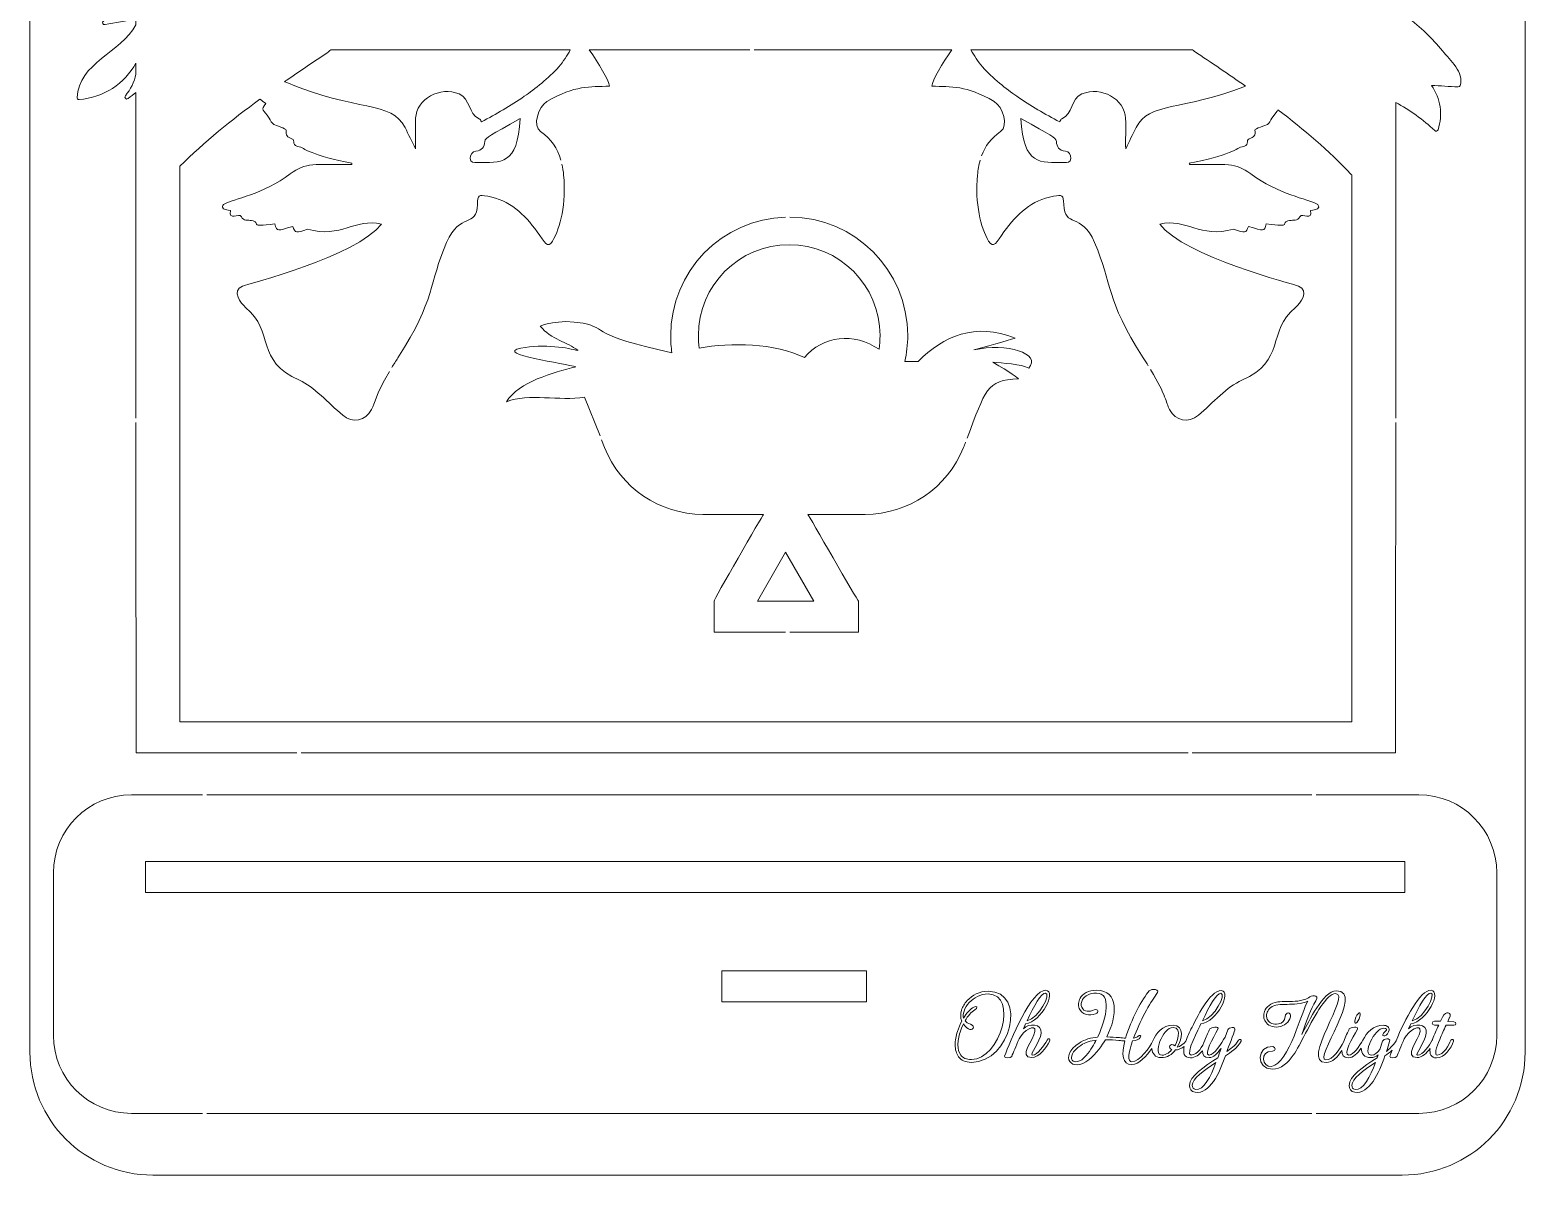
# Model space of a CAD drawing. Header units: inches. Extents: x -554 to -402, y 135 to 338.
# Drawn here: x -554.2 to -401.8, y 135 to 251.7 of the extents above; entities that cross this region are included whole.
import ezdxf

# ---------------------------------------------------------------- set-up
doc = ezdxf.new("R2010")
doc.units = ezdxf.units.IN
doc.header["$MEASUREMENT"] = 0
doc.layers.add('_U+0421_U+043B_U+043E_U+0439 1', color=7, linetype='Continuous')

# ---------------------------------------------------------------- blocks, each defined once
blk = doc.blocks.new('block 9')
at = {"layer": '_U+0421_U+043B_U+043E_U+0439 1', "color": 7, "lineweight": 5, "true_color": 0xffffff}
for points, knots in [([(-456.5, 153.72), (-457.36, 153.71), (-458.12, 153.31), (-458.63, 152.76), (-458.91, 152.47), (-459.1, 152.13), (-459.21, 151.79), (-459.33, 151.38), (-459.32, 151), (-459.18, 150.67), (-459.36, 150.34), (-459.51, 149.99), (-459.62, 149.63), (-459.77, 149.16), (-459.86, 148.68), (-459.85, 148.24), (-459.85, 147.78), (-459.74, 147.37), (-459.52, 147.05), (-459.25, 146.69), (-458.83, 146.47), (-458.19, 146.47), (-454.14, 146.47), (-452.46, 153.72), (-456.5, 153.72)], [0, 0, 0, 0, 1, 1, 1, 2, 2, 2, 3, 3, 3, 4, 4, 4, 5, 5, 5, 6, 6, 6, 7, 7, 7, 8, 8, 8, 8]), ([(-458.19, 146.75), (-458.72, 146.75), (-459.07, 146.93), (-459.29, 147.22), (-459.48, 147.49), (-459.56, 147.84), (-459.57, 148.24), (-459.57, 148.64), (-459.49, 149.1), (-459.35, 149.55), (-459.26, 149.83), (-459.15, 150.11), (-459.01, 150.38), (-458.89, 150.19), (-458.71, 150.03), (-458.5, 149.9), (-458.09, 149.64), (-457.72, 150.11), (-458.3, 150.35), (-458.55, 150.46), (-458.72, 150.56), (-458.85, 150.7), (-458.55, 151.21), (-458.2, 151.62), (-457.86, 151.82), (-457.51, 152.03), (-457.65, 152.26), (-457.95, 152.1), (-458.32, 151.89), (-458.69, 151.49), (-459, 150.99), (-459.05, 151.18), (-459.03, 151.41), (-458.94, 151.7), (-458.85, 152.01), (-458.67, 152.3), (-458.42, 152.56), (-457.96, 153.07), (-457.27, 153.43), (-456.5, 153.44), (-453.35, 153.44), (-455.29, 146.75), (-458.19, 146.75)], [0, 0, 0, 0, 1, 1, 1, 2, 2, 2, 3, 3, 3, 4, 4, 4, 5, 5, 5, 6, 6, 6, 7, 7, 7, 8, 8, 8, 9, 9, 9, 10, 10, 10, 11, 11, 11, 12, 12, 12, 13, 13, 13, 14, 14, 14, 14])]:
    blk.add_open_spline(points, degree=3, knots=knots, dxfattribs=at)
blk = doc.blocks.new('block 10')
at = {"layer": '_U+0421_U+043B_U+043E_U+0439 1', "color": 7, "lineweight": 5, "true_color": 0xffffff}
for points, knots in [([(-450.49, 148.72), (-450.79, 148.2), (-451.43, 147.2), (-451.99, 147.2), (-452.29, 147.2), (-451.19, 148.55), (-451.09, 149.46), (-450.98, 150.46), (-452.37, 150.47), (-452.89, 149.9), (-452.89, 149.9), (-452.67, 150.4), (-452.67, 150.4), (-451.03, 150.62), (-449.5, 153.71), (-450.61, 153.81), (-452.07, 153.94), (-454.29, 148.55), (-454.81, 147.1), (-454.9, 146.84), (-454.17, 146.91), (-454.09, 147.08), (-453.94, 147.43), (-453.67, 148.11), (-453.34, 148.88), (-452.9, 149.7), (-451.62, 150.49), (-451.72, 149.62), (-451.82, 148.82), (-453.5, 146.95), (-452.03, 146.95), (-451.3, 146.95), (-450.56, 148.02), (-450.25, 148.58), (-450.07, 148.89), (-450.35, 148.98), (-450.49, 148.72)], [0, 0, 0, 0, 1, 1, 1, 2, 2, 2, 3, 3, 3, 4, 4, 4, 5, 5, 5, 6, 6, 6, 7, 7, 7, 8, 8, 8, 9, 9, 9, 10, 10, 10, 11, 11, 11, 12, 12, 12, 12]), ([(-450.64, 153.53), (-450.06, 153.47), (-451.3, 151), (-452.53, 150.7), (-451.83, 152.2), (-451.08, 153.56), (-450.64, 153.53)], [0, 0, 0, 0, 1, 1, 1, 2, 2, 2, 2])]:
    blk.add_open_spline(points, degree=3, knots=knots, dxfattribs=at)
blk = doc.blocks.new('block 11')
at = {"layer": '_U+0421_U+043B_U+043E_U+0439 1', "color": 7, "lineweight": 5, "true_color": 0xffffff}
for points, knots in [([(-430.97, 148.72), (-431.32, 148.14), (-431.87, 147.8), (-432.15, 147.59), (-432.02, 147.98), (-431.44, 149.48), (-431.36, 149.74), (-431.21, 150.18), (-431.97, 150.04), (-432.06, 149.78), (-432.06, 149.78), (-432.33, 149.05), (-432.33, 149.05), (-432.72, 148.41), (-433.47, 147.21), (-433.97, 147.21), (-434.55, 147.21), (-433.56, 148.99), (-433.07, 149.84), (-432.86, 150.19), (-433.81, 150.04), (-433.9, 149.87), (-434.02, 149.61), (-434.24, 149.18), (-434.41, 148.72), (-434.41, 148.72), (-434.41, 148.72), (-434.41, 148.72), (-434.62, 148.12), (-435.13, 147.22), (-435.79, 147.22), (-436.49, 147.22), (-434.93, 150.09), (-434.8, 150.38), (-433.16, 150.6), (-431.62, 153.69), (-432.73, 153.79), (-433.93, 153.79), (-435.23, 150.98), (-435.82, 149.84), (-435.94, 149.59), (-436.17, 149.12), (-436.35, 148.63), (-436.52, 148.41), (-436.94, 148.02), (-437.21, 148.02), (-436.74, 148.73), (-436.4, 150.25), (-437.65, 150.25), (-438.69, 150.25), (-439.43, 149.46), (-439.7, 148.65), (-439.94, 148.05), (-441.11, 146.52), (-441.83, 146.52), (-442.33, 146.52), (-442.19, 147.46), (-441.77, 148.65), (-441.4, 148.69), (-441.13, 148.78), (-440.98, 149), (-440.84, 149.22), (-441.06, 149.31), (-441.25, 149.11), (-441.34, 149.02), (-441.48, 148.97), (-441.67, 148.95), (-441.05, 150.58), (-439.99, 152.58), (-439.35, 153.38), (-438.82, 154.02), (-439.86, 153.98), (-440.07, 153.75), (-440.73, 153.01), (-441.95, 150.77), (-442.49, 148.94), (-442.68, 148.95), (-442.89, 148.97), (-443.12, 148.99), (-443.52, 149.02), (-443.96, 149.06), (-444.4, 149.06), (-443.32, 151.21), (-443.16, 153.8), (-445.43, 153.82), (-446.29, 153.83), (-446.85, 153.46), (-447.11, 153.01), (-447.2, 152.84), (-447.27, 152.65), (-447.28, 152.48), (-447.3, 152.3), (-447.27, 152.12), (-447.21, 151.97), (-446.95, 151.3), (-446.17, 151.2), (-445.54, 151.43), (-445.15, 151.56), (-445.25, 151.97), (-445.67, 151.81), (-446.15, 151.61), (-446.75, 151.57), (-446.95, 152.08), (-446.99, 152.2), (-447.01, 152.34), (-447, 152.47), (-446.98, 152.6), (-446.94, 152.74), (-446.87, 152.86), (-446.65, 153.23), (-446.18, 153.53), (-445.44, 153.53), (-443.91, 153.53), (-444.38, 151.04), (-445.33, 149.04), (-446, 148.98), (-446.66, 148.81), (-447.21, 148.44), (-449.31, 147.05), (-447.99, 145.35), (-446.22, 146.74), (-445.48, 147.31), (-444.84, 148.24), (-444.54, 148.78), (-444.06, 148.77), (-443.59, 148.74), (-443.16, 148.7), (-442.95, 148.69), (-442.75, 148.67), (-442.56, 148.66), (-442.91, 147.31), (-442.84, 146.24), (-441.84, 146.24), (-441.15, 146.24), (-440.3, 147.13), (-439.8, 147.88), (-439.77, 147.36), (-439.48, 146.96), (-438.87, 146.96), (-438.24, 146.96), (-437.74, 147.27), (-437.4, 147.74), (-437.11, 147.73), (-436.77, 147.88), (-436.5, 148.1), (-436.64, 147.47), (-436.56, 146.93), (-435.87, 146.93), (-435.38, 146.93), (-434.97, 147.25), (-434.65, 147.66), (-434.66, 147.25), (-434.48, 146.95), (-433.97, 146.95), (-433.49, 146.95), (-433.15, 147.37), (-432.75, 147.89), (-432.9, 147.49), (-433.02, 147.14), (-433.09, 146.94), (-434.5, 146), (-435.97, 145.07), (-435.96, 144.12), (-435.96, 143.78), (-435.8, 143.49), (-435.39, 143.43), (-433.9, 143.18), (-432.92, 145.39), (-432.31, 147.12), (-431.78, 147.49), (-431.1, 147.89), (-430.69, 148.64), (-430.62, 148.79), (-430.87, 148.87), (-430.97, 148.72)], [0, 0, 0, 0, 1, 1, 1, 2, 2, 2, 3, 3, 3, 4, 4, 4, 5, 5, 5, 6, 6, 6, 7, 7, 7, 8, 8, 8, 9, 9, 9, 10, 10, 10, 11, 11, 11, 12, 12, 12, 13, 13, 13, 14, 14, 14, 15, 15, 15, 16, 16, 16, 17, 17, 17, 18, 18, 18, 19, 19, 19, 20, 20, 20, 21, 21, 21, 22, 22, 22, 23, 23, 23, 24, 24, 24, 25, 25, 25, 26, 26, 26, 27, 27, 27, 28, 28, 28, 29, 29, 29, 30, 30, 30, 31, 31, 31, 32, 32, 32, 33, 33, 33, 34, 34, 34, 35, 35, 35, 36, 36, 36, 37, 37, 37, 38, 38, 38, 39, 39, 39, 40, 40, 40, 41, 41, 41, 42, 42, 42, 43, 43, 43, 44, 44, 44, 45, 45, 45, 46, 46, 46, 47, 47, 47, 48, 48, 48, 49, 49, 49, 50, 50, 50, 51, 51, 51, 52, 52, 52, 53, 53, 53, 54, 54, 54, 55, 55, 55, 56, 56, 56, 57, 57, 57, 58, 58, 58, 58]), ([(-432.76, 153.51), (-432.19, 153.46), (-433.43, 150.99), (-434.65, 150.7), (-433.95, 152.19), (-433.2, 153.55), (-432.76, 153.51)], [0, 0, 0, 0, 1, 1, 1, 2, 2, 2, 2]), ([(-437.47, 148.16), (-437.96, 148.53), (-438.23, 147.9), (-437.77, 147.79), (-437.88, 147.59), (-438.37, 147.2), (-438.75, 147.2), (-439.8, 147.2), (-438.68, 150.03), (-437.64, 150.03), (-436.58, 150.03), (-437.36, 148.27), (-437.47, 148.16)], [0, 0, 0, 0, 1, 1, 1, 2, 2, 2, 3, 3, 3, 4, 4, 4, 4]), ([(-446.5, 147.16), (-447.76, 145.71), (-448.85, 147.03), (-447.05, 148.2), (-446.59, 148.51), (-446.05, 148.67), (-445.48, 148.73), (-445.65, 148.4), (-446.03, 147.69), (-446.5, 147.16)], [0, 0, 0, 0, 1, 1, 1, 2, 2, 2, 3, 3, 3, 3]), ([(-435.34, 143.71), (-435.59, 143.75), (-435.68, 143.92), (-435.68, 144.13), (-435.68, 144.82), (-434.5, 145.63), (-433.27, 146.46), (-433.8, 145.04), (-434.52, 143.58), (-435.34, 143.71)], [0, 0, 0, 0, 1, 1, 1, 2, 2, 2, 3, 3, 3, 3])]:
    blk.add_open_spline(points, degree=3, knots=knots, dxfattribs=at)
blk = doc.blocks.new('block 12')
at = {"layer": '_U+0421_U+043B_U+043E_U+0439 1', "color": 7, "lineweight": 5, "true_color": 0xffffff}
for points, knots in [([(-409.03, 150.59), (-409.03, 150.59), (-409.65, 150.63), (-409.65, 150.63), (-409.52, 150.91), (-409.49, 150.95), (-409.47, 151), (-409.19, 151.55), (-409.83, 151.79), (-410.19, 151.07), (-410.19, 151.07), (-410.37, 150.68), (-410.37, 150.68), (-410.37, 150.68), (-410.38, 150.67), (-410.38, 150.67), (-410.38, 150.67), (-411, 150.66), (-411, 150.66), (-411.28, 150.66), (-411.3, 150.27), (-411.01, 150.27), (-411.01, 150.27), (-410.57, 150.27), (-410.57, 150.27), (-410.8, 149.78), (-411.01, 149.31), (-411.19, 148.81), (-411.2, 148.78), (-411.21, 148.76), (-411.22, 148.73), (-411.22, 148.73), (-411.23, 148.73), (-411.23, 148.72), (-411.52, 148.2), (-412.17, 147.2), (-412.73, 147.2), (-413.03, 147.2), (-411.93, 148.55), (-411.83, 149.46), (-411.72, 150.46), (-413.11, 150.47), (-413.63, 149.9), (-413.63, 149.9), (-413.41, 150.4), (-413.41, 150.4), (-411.77, 150.62), (-410.23, 153.71), (-411.35, 153.81), (-412.46, 153.91), (-414.02, 150.8), (-414.92, 148.67), (-415.27, 148.12), (-415.62, 147.8), (-415.9, 147.59), (-415.76, 147.98), (-415.66, 148.32), (-415.57, 148.59), (-415.43, 149.02), (-416.2, 148.89), (-416.28, 148.62), (-416.28, 148.62), (-416.56, 147.79), (-416.56, 147.79), (-416.83, 147.45), (-417.13, 147.2), (-417.39, 147.2), (-418.44, 147.2), (-417.12, 149.97), (-416.16, 149.95), (-415.91, 149.95), (-415.75, 149.8), (-416.01, 149.61), (-416.66, 149.12), (-415.89, 148.93), (-415.67, 149.57), (-415.49, 150.1), (-415.88, 150.25), (-416.22, 150.25), (-417.2, 150.25), (-417.96, 149.51), (-418.29, 148.73), (-418.29, 148.73), (-418.29, 148.72), (-418.29, 148.72), (-418.65, 148.16), (-419.21, 147.21), (-419.76, 147.21), (-420.34, 147.21), (-419.35, 148.99), (-418.86, 149.84), (-418.65, 150.19), (-419.6, 150.04), (-419.69, 149.87), (-419.82, 149.59), (-420.07, 149.1), (-420.24, 148.6), (-420.69, 147.77), (-421.31, 146.73), (-422.07, 146.73), (-423.41, 146.73), (-418.02, 153.76), (-421.01, 153.76), (-422.34, 153.76), (-423.86, 150.57), (-424.38, 149.57), (-424.38, 149.57), (-424.51, 149.31), (-424.51, 149.31), (-423.97, 150.88), (-423.66, 151.84), (-423.09, 152.75), (-422.67, 153.44), (-423.6, 153.3), (-423.83, 153.05), (-424.57, 152.67), (-425.32, 152.67), (-426.01, 152.67), (-426.36, 152.67), (-426.68, 152.67), (-426.98, 152.63), (-427.71, 152.52), (-428.15, 152.12), (-428.32, 151.66), (-428.38, 151.48), (-428.41, 151.3), (-428.4, 151.12), (-428.38, 150.94), (-428.33, 150.77), (-428.23, 150.62), (-428, 150.25), (-427.55, 150), (-426.88, 150.09), (-426.3, 150.18), (-425.8, 150.57), (-425.69, 151.12), (-425.59, 151.59), (-426.16, 151.67), (-426.22, 151.13), (-426.26, 150.72), (-426.48, 150.43), (-426.9, 150.38), (-427.45, 150.3), (-427.82, 150.48), (-428, 150.77), (-428.07, 150.89), (-428.1, 151.02), (-428.12, 151.15), (-428.13, 151.29), (-428.11, 151.43), (-428.06, 151.57), (-427.92, 151.93), (-427.56, 152.26), (-426.95, 152.34), (-426.67, 152.39), (-426.36, 152.38), (-426.03, 152.38), (-425.41, 152.38), (-424.56, 152.44), (-423.9, 152.69), (-424.55, 151.79), (-425.78, 146.34), (-427.61, 146.06), (-428.58, 145.9), (-428.82, 147.69), (-427.52, 147.6), (-427.18, 147.58), (-427.13, 148.05), (-427.48, 148.08), (-429.14, 148.21), (-429.21, 145.77), (-427.55, 145.77), (-426.61, 145.77), (-425.9, 146.46), (-425.39, 147.2), (-425.02, 147.73), (-424.59, 148.55), (-424.13, 149.44), (-423.14, 151.35), (-421.99, 153.44), (-421.09, 153.48), (-419.38, 153.48), (-424.78, 146.45), (-422.05, 146.45), (-421.38, 146.45), (-420.87, 147.02), (-420.44, 147.68), (-420.46, 147.25), (-420.29, 146.93), (-419.76, 146.93), (-419.29, 146.93), (-418.83, 147.41), (-418.46, 147.92), (-418.46, 147.38), (-418.18, 146.95), (-417.5, 146.95), (-417.21, 146.95), (-416.96, 147.05), (-416.74, 147.23), (-416.74, 147.23), (-416.84, 146.94), (-416.84, 146.94), (-418.25, 146), (-419.71, 145.07), (-419.7, 144.12), (-419.7, 143.78), (-419.55, 143.49), (-419.13, 143.43), (-417.64, 143.18), (-416.66, 145.39), (-416.05, 147.12), (-415.8, 147.3), (-415.55, 147.49), (-415.31, 147.72), (-415.41, 147.47), (-415.49, 147.26), (-415.54, 147.1), (-415.64, 146.84), (-414.91, 146.91), (-414.83, 147.08), (-414.68, 147.43), (-414.4, 148.11), (-414.08, 148.88), (-413.64, 149.7), (-412.36, 150.49), (-412.46, 149.62), (-412.55, 148.82), (-414.24, 146.95), (-412.76, 146.95), (-412.29, 146.95), (-411.81, 147.41), (-411.44, 147.88), (-411.52, 147.33), (-411.37, 146.93), (-410.79, 146.93), (-409.93, 146.93), (-409.31, 147.9), (-409.05, 148.64), (-409, 148.8), (-409.25, 148.88), (-409.33, 148.72), (-409.54, 148.27), (-410.05, 147.21), (-410.71, 147.21), (-411.05, 147.21), (-410.82, 147.97), (-410.46, 148.81), (-410.25, 149.32), (-410.05, 149.76), (-409.82, 150.27), (-409.82, 150.27), (-409.03, 150.27), (-409.03, 150.27), (-408.75, 150.18), (-408.73, 150.59), (-409.03, 150.59)], [0, 0, 0, 0, 1, 1, 1, 2, 2, 2, 3, 3, 3, 4, 4, 4, 5, 5, 5, 6, 6, 6, 7, 7, 7, 8, 8, 8, 9, 9, 9, 10, 10, 10, 11, 11, 11, 12, 12, 12, 13, 13, 13, 14, 14, 14, 15, 15, 15, 16, 16, 16, 17, 17, 17, 18, 18, 18, 19, 19, 19, 20, 20, 20, 21, 21, 21, 22, 22, 22, 23, 23, 23, 24, 24, 24, 25, 25, 25, 26, 26, 26, 27, 27, 27, 28, 28, 28, 29, 29, 29, 30, 30, 30, 31, 31, 31, 32, 32, 32, 33, 33, 33, 34, 34, 34, 35, 35, 35, 36, 36, 36, 37, 37, 37, 38, 38, 38, 39, 39, 39, 40, 40, 40, 41, 41, 41, 42, 42, 42, 43, 43, 43, 44, 44, 44, 45, 45, 45, 46, 46, 46, 47, 47, 47, 48, 48, 48, 49, 49, 49, 50, 50, 50, 51, 51, 51, 52, 52, 52, 53, 53, 53, 54, 54, 54, 55, 55, 55, 56, 56, 56, 57, 57, 57, 58, 58, 58, 59, 59, 59, 60, 60, 60, 61, 61, 61, 62, 62, 62, 63, 63, 63, 64, 64, 64, 65, 65, 65, 66, 66, 66, 67, 67, 67, 68, 68, 68, 69, 69, 69, 70, 70, 70, 71, 71, 71, 72, 72, 72, 73, 73, 73, 74, 74, 74, 75, 75, 75, 76, 76, 76, 77, 77, 77, 78, 78, 78, 79, 79, 79, 80, 80, 80, 81, 81, 81, 82, 82, 82, 83, 83, 83, 84, 84, 84, 85, 85, 85, 85]), ([(-411.37, 153.53), (-410.8, 153.47), (-412.03, 151), (-413.27, 150.7), (-412.57, 152.2), (-411.81, 153.56), (-411.37, 153.53)], [0, 0, 0, 0, 1, 1, 1, 2, 2, 2, 2]), ([(-419.09, 143.71), (-419.33, 143.75), (-419.42, 143.92), (-419.42, 144.13), (-419.42, 144.82), (-418.25, 145.63), (-417.02, 146.46), (-417.54, 145.04), (-418.27, 143.58), (-419.09, 143.71)], [0, 0, 0, 0, 1, 1, 1, 2, 2, 2, 3, 3, 3, 3])]:
    blk.add_open_spline(points, degree=3, knots=knots, dxfattribs=at)

msp = doc.modelspace()

# ---------------------------------------------------------------- linework, layer by layer
at = {"layer": '_U+0421_U+043B_U+043E_U+0439 1', "color": 1, "lineweight": 5, "true_color": 0xff0000}
for points in [[(-477.14, 198.47), (-480.01, 193.48), (-474.25, 193.48), (-477.14, 198.47)], [(-436.12, 178), (-526.52, 178)], [(-423.51, 173.73), (-536.13, 173.73)], [(-542.39, 166.95), (-542.39, 163.77), (-414.02, 163.77), (-414.02, 166.95), (-542.39, 166.95)], [(-483.63, 155.8), (-483.63, 152.63), (-468.9, 152.63), (-468.9, 155.8), (-483.63, 155.8)], [(-423.51, 141.27), (-536.13, 141.27)]]:
    msp.add_lwpolyline(points, dxfattribs=at)
for points, knots in [([(-414.29, 134.98), (-414.29, 134.98), (-541.64, 134.98), (-541.64, 134.98), (-548.56, 134.98), (-554.16, 140.59), (-554.16, 147.51), (-554.16, 147.51), (-554.16, 325.66), (-554.16, 325.66), (-554.16, 332.58), (-548.56, 338.18), (-541.64, 338.18), (-541.64, 338.18), (-414.29, 338.18), (-414.29, 338.18), (-407.37, 338.18), (-401.76, 332.58), (-401.76, 325.66), (-401.76, 325.66), (-401.76, 147.51), (-401.76, 147.51), (-401.76, 140.59), (-407.37, 134.98), (-414.29, 134.98)], [0, 0, 0, 0, 1, 1, 1, 2, 2, 2, 3, 3, 3, 4, 4, 4, 5, 5, 5, 6, 6, 6, 7, 7, 7, 8, 8, 8, 8]), ([(-543.35, 212.11), (-543.36, 220.78), (-543.36, 231.66), (-543.36, 245.31), (-543.61, 245.1), (-543.87, 244.9), (-544.14, 244.7), (-544.15, 244.69), (-544.16, 244.67), (-544.17, 244.67), (-544.37, 244.52), (-544.56, 244.82), (-544.43, 244.97), (-543.88, 245.63), (-543.52, 246.37), (-543.36, 247.16), (-543.36, 247.16), (-543.36, 248.3), (-543.36, 248.3), (-544.49, 246.19), (-546.66, 244.77), (-549.15, 244.58), (-549.26, 244.57), (-549.36, 244.68), (-549.36, 244.78), (-549.22, 248.3), (-544.87, 249.37), (-543.36, 252.18), (-543.36, 252.18), (-543.36, 252.78), (-543.36, 252.78), (-544.4, 252.59), (-545.45, 252.39), (-546.5, 252.21), (-546.73, 252.17), (-546.85, 252.43), (-546.67, 252.57), (-544.89, 253.8), (-543.21, 255.14), (-541.61, 256.58), (-543.91, 256.25), (-546.2, 255.92), (-548.5, 255.59), (-548.67, 255.57), (-548.74, 255.77), (-548.68, 255.89), (-545.61, 262.1), (-536.84, 260.09), (-531.5, 262.89), (-532.21, 263.02), (-532.93, 263.15), (-533.64, 263.29), (-533.73, 263.3), (-533.78, 263.39), (-533.79, 263.47), (-533.92, 264.54), (-532.6, 264.82), (-531.78, 265.01), (-530.11, 265.41), (-528.44, 265.81), (-526.77, 266.21), (-527.77, 266.56), (-528.81, 266.7), (-529.89, 266.65), (-530.12, 266.64), (-530.18, 267), (-529.95, 267.04), (-527.29, 267.59), (-524.63, 268.19), (-521.99, 268.85), (-522.66, 269.12), (-523.35, 269.3), (-524.07, 269.42), (-524.29, 269.46), (-524.26, 269.75), (-524.08, 269.8), (-521.55, 270.63), (-518.95, 271.21), (-516.3, 271.58), (-516.99, 271.79), (-517.68, 271.9), (-518.42, 271.9), (-518.65, 271.9), (-518.71, 272.23), (-518.48, 272.29), (-516.95, 272.72), (-515.45, 273.22), (-513.97, 273.79), (-514.48, 274.02), (-515, 274.26), (-515.52, 274.49), (-515.67, 274.56), (-515.64, 274.83), (-515.48, 274.85), (-514.12, 275.07), (-512.78, 275.37), (-511.5, 275.82), (-511.18, 275.93), (-510.39, 276.1), (-510.23, 276.42), (-510.26, 276.63), (-510.3, 276.85), (-510.34, 277.07), (-510.53, 277.1), (-510.73, 277.1), (-510.93, 277.09), (-511.64, 277.09), (-512.36, 277.06), (-513.07, 277.04), (-513.31, 277.04), (-513.37, 277.4), (-513.14, 277.43), (-510.62, 277.83), (-508.12, 278.38), (-505.66, 279.06)], [0, 0, 0, 0, 1, 1, 1, 2, 2, 2, 3, 3, 3, 4, 4, 4, 5, 5, 5, 6, 6, 6, 7, 7, 7, 8, 8, 8, 9, 9, 9, 10, 10, 10, 11, 11, 11, 12, 12, 12, 13, 13, 13, 14, 14, 14, 15, 15, 15, 16, 16, 16, 17, 17, 17, 18, 18, 18, 19, 19, 19, 20, 20, 20, 21, 21, 21, 22, 22, 22, 23, 23, 23, 24, 24, 24, 25, 25, 25, 26, 26, 26, 27, 27, 27, 28, 28, 28, 29, 29, 29, 30, 30, 30, 31, 31, 31, 32, 32, 32, 33, 33, 33, 34, 34, 34, 35, 35, 35, 36, 36, 36, 37, 37, 37, 38, 38, 38, 38]), ([(-453.19, 280.36), (-452.16, 280.31), (-451.18, 280), (-450.51, 279.13), (-450.19, 278.71), (-449.97, 278.21), (-450.02, 277.67), (-450.05, 277.35), (-450.26, 277.14), (-450.32, 276.85), (-450.3, 276.49), (-450.27, 276.14), (-450.26, 275.78), (-450.06, 275.69), (-449.86, 275.64), (-449.64, 275.63), (-449.37, 275.58), (-449.1, 275.58), (-448.82, 275.56), (-446.6, 275.43), (-444.37, 275.3), (-442.15, 275.17), (-441.92, 275.16), (-441.85, 274.84), (-442.08, 274.78), (-443.55, 274.4), (-442.82, 272.63), (-441.91, 272.12), (-441.15, 271.68), (-440.21, 271.56), (-439.35, 271.4), (-437.58, 271.06), (-435.59, 270.91), (-433.92, 270.23), (-432.87, 269.8), (-431.98, 268.98), (-432.17, 267.8), (-432.26, 267.2), (-432.59, 266.68), (-433.12, 266.45), (-429.9, 264.81), (-426.5, 263.6), (-422.94, 262.86), (-422.79, 262.83), (-422.73, 262.63), (-422.85, 262.53), (-423.39, 262.03), (-423.98, 261.69), (-424.67, 261.49), (-422.91, 260.5), (-421.3, 259.34), (-419.83, 257.98), (-419.73, 257.88), (-419.76, 257.67), (-419.91, 257.64), (-420.5, 257.53), (-421.09, 257.43), (-421.68, 257.32), (-420.42, 255.57), (-418.23, 254.93), (-416.18, 254.13), (-416.18, 254.13), (-414.95, 254.13), (-414.95, 254.13), (-414.95, 254.13), (-414.95, 253.6), (-414.95, 253.6), (-414.55, 253.4), (-414.16, 253.19), (-413.8, 252.95), (-412.41, 252.01), (-411.24, 250.81), (-410.18, 249.53), (-409.4, 248.6), (-407.95, 247.33), (-408.38, 246.01), (-408.41, 245.94), (-408.49, 245.86), (-408.58, 245.86), (-409.49, 245.92), (-410.4, 245.97), (-411.31, 246.02), (-410.38, 244.68), (-410.11, 243.07), (-410.63, 241.5), (-410.68, 241.36), (-410.86, 241.3), (-410.97, 241.41), (-412.16, 242.53), (-413.5, 243.5), (-414.95, 244.28), (-414.95, 231.12), (-414.95, 220.56), (-414.95, 212.11)], [0, 0, 0, 0, 1, 1, 1, 2, 2, 2, 3, 3, 3, 4, 4, 4, 5, 5, 5, 6, 6, 6, 7, 7, 7, 8, 8, 8, 9, 9, 9, 10, 10, 10, 11, 11, 11, 12, 12, 12, 13, 13, 13, 14, 14, 14, 15, 15, 15, 16, 16, 16, 17, 17, 17, 18, 18, 18, 19, 19, 19, 20, 20, 20, 21, 21, 21, 22, 22, 22, 23, 23, 23, 24, 24, 24, 25, 25, 25, 26, 26, 26, 27, 27, 27, 28, 28, 28, 29, 29, 29, 30, 30, 30, 31, 31, 31, 31]), ([(-523.5, 249.64), (-523.6, 249.54), (-523.72, 249.45), (-523.85, 249.35), (-525.22, 248.44), (-526.61, 247.51), (-527.98, 246.55), (-528.06, 246.5), (-528.13, 246.45), (-528.2, 246.4), (-528.18, 246.39), (-528.16, 246.38), (-528.14, 246.37), (-520.84, 243.26), (-517.3, 244.51), (-515.92, 241.72), (-515.57, 241.02), (-515.23, 240.32), (-514.87, 239.57), (-514.81, 240.53), (-514.91, 241.48), (-514.85, 242.67), (-514.75, 244.65), (-512.38, 245.96), (-510.41, 245.15), (-509.23, 244.66), (-509.5, 243.1), (-508.37, 242.63), (-508.26, 242.59), (-508.2, 242.46), (-508.14, 242.31), (-506.64, 243.1), (-505.17, 243.95), (-503.77, 244.91), (-502.68, 245.67), (-501.3, 246.74), (-500.26, 247.9), (-499.79, 248.48), (-499.39, 249.06), (-499.1, 249.64), (-499.1, 249.64), (-523.5, 249.64), (-523.5, 249.64)], [0, 0, 0, 0, 1, 1, 1, 2, 2, 2, 3, 3, 3, 4, 4, 4, 5, 5, 5, 6, 6, 6, 7, 7, 7, 8, 8, 8, 9, 9, 9, 10, 10, 10, 11, 11, 11, 12, 12, 12, 13, 13, 13, 14, 14, 14, 14]), ([(-500.04, 238.41), (-500.37, 239.57), (-501, 240.57), (-502.12, 241.32), (-502.96, 241.89), (-502.33, 243.86), (-501.46, 244.38), (-498.58, 246.06), (-497.1, 245.85), (-495.1, 245.95), (-495.14, 246.52), (-496.2, 248.32), (-497.16, 249.64), (-497.16, 249.64), (-496.58, 249.64), (-496.58, 249.64), (-496.58, 249.64), (-480.79, 249.64), (-480.79, 249.64)], [0, 0, 0, 0, 1, 1, 1, 2, 2, 2, 3, 3, 3, 4, 4, 4, 5, 5, 5, 6, 6, 6, 6]), ([(-480.35, 249.64), (-480.35, 249.64), (-460.18, 249.64), (-460.18, 249.64), (-461.14, 248.32), (-462.2, 246.52), (-462.23, 245.95), (-460.23, 245.85), (-458.76, 246.06), (-455.87, 244.38), (-455, 243.86), (-454.38, 241.89), (-455.22, 241.32), (-456.19, 240.67), (-456.8, 239.82), (-457.16, 238.84)], [0, 0, 0, 0, 1, 1, 1, 2, 2, 2, 3, 3, 3, 4, 4, 4, 5, 5, 5, 5]), ([(-435.48, 249.5), (-435.54, 249.54), (-435.61, 249.59), (-435.67, 249.64), (-435.67, 249.64), (-458.24, 249.64), (-458.24, 249.64), (-457.94, 249.06), (-457.55, 248.48), (-457.08, 247.9), (-456.03, 246.74), (-454.66, 245.67), (-453.56, 244.91), (-452.17, 243.95), (-450.7, 243.1), (-449.2, 242.31), (-449.14, 242.46), (-449.07, 242.59), (-448.97, 242.63), (-447.84, 243.1), (-448.1, 244.66), (-446.93, 245.15), (-444.96, 245.96), (-442.59, 244.65), (-442.49, 242.67), (-442.42, 241.48), (-442.52, 240.53), (-442.46, 239.57), (-442.1, 240.32), (-441.77, 241.02), (-441.42, 241.72), (-440.1, 244.37), (-436.83, 243.38), (-430.25, 245.94), (-431.99, 247.16), (-433.74, 248.34), (-435.48, 249.5)], [0, 0, 0, 0, 1, 1, 1, 2, 2, 2, 3, 3, 3, 4, 4, 4, 5, 5, 5, 6, 6, 6, 7, 7, 7, 8, 8, 8, 9, 9, 9, 10, 10, 10, 11, 11, 11, 12, 12, 12, 12]), ([(-517.52, 216.86), (-519.04, 214.3), (-518.93, 213.75), (-519.34, 212.99), (-519.96, 211.82), (-521.26, 211.54), (-522.28, 212.41), (-523.73, 213.65), (-525.25, 215.35), (-526.69, 215.97), (-531.26, 217.97), (-529.16, 220.9), (-532.18, 223.4), (-532.63, 223.77), (-533.66, 225.12), (-532.49, 225.58), (-532.04, 225.76), (-520.81, 228.58), (-518.34, 231.89), (-521.02, 232.52), (-522.45, 230.4), (-525.86, 231.37), (-527.05, 230.94), (-527.13, 230.95), (-527.37, 231.66), (-528.97, 231.17), (-528.97, 231.08), (-529.2, 231.92), (-532.06, 231.52), (-530.45, 232.03), (-531.58, 232.25), (-531.94, 232.32), (-532.37, 232.18), (-532.61, 232.64), (-532.85, 233.09), (-533.94, 232.16), (-533.71, 233.27), (-533.98, 233.32), (-534.5, 233.34), (-534.54, 233.62), (-534.55, 233.71), (-534.46, 233.88), (-534.37, 233.93), (-533.42, 234.45), (-530.4, 234.91), (-527.62, 237), (-526.04, 238.18), (-525.17, 237.96), (-521.36, 237.96), (-521.35, 238.01), (-521.35, 238.06), (-521.35, 238.11), (-525.2, 238.77), (-526.56, 239.74), (-526.56, 239.74), (-527.63, 239.87), (-527.02, 240.4), (-527.47, 240.58), (-527.88, 240.74), (-528.15, 240.95), (-528.03, 241.46), (-528, 241.61), (-529.16, 241.95), (-529.31, 242.04), (-529.51, 242.17), (-529.62, 242.45), (-529.77, 242.67), (-530.38, 243.6), (-530.68, 243.46), (-530.1, 244.17), (-530.31, 244.32), (-530.52, 244.47), (-530.72, 244.61), (-533.6, 242.51), (-536.38, 240.27), (-538.88, 237.78), (-538.88, 237.78), (-538.88, 181.17), (-538.88, 181.17), (-538.88, 181.17), (-419.43, 181.17), (-419.43, 181.17), (-419.43, 181.17), (-419.43, 236.91), (-419.43, 236.91), (-419.46, 236.94), (-419.49, 236.96), (-419.52, 236.99), (-421.77, 239.37), (-424.3, 241.52), (-426.95, 243.53), (-427.01, 243.35), (-427.25, 243.16), (-427.57, 242.67), (-427.71, 242.45), (-427.82, 242.17), (-428.03, 242.04), (-428.18, 241.95), (-429.34, 241.61), (-429.3, 241.46), (-429.19, 240.95), (-429.46, 240.74), (-429.87, 240.58), (-430.31, 240.4), (-429.7, 239.87), (-430.77, 239.74), (-430.77, 239.74), (-432.14, 238.77), (-435.99, 238.11), (-435.99, 238.06), (-435.98, 238.01), (-435.98, 237.96), (-432.16, 237.96), (-431.29, 238.18), (-429.72, 237), (-426.93, 234.91), (-423.91, 234.45), (-422.96, 233.93), (-422.87, 233.88), (-422.79, 233.71), (-422.8, 233.62), (-422.84, 233.34), (-423.36, 233.32), (-423.62, 233.27), (-423.4, 232.16), (-424.48, 233.09), (-424.72, 232.64), (-424.96, 232.18), (-425.39, 232.32), (-425.76, 232.25), (-426.89, 232.03), (-425.28, 231.52), (-428.14, 231.92), (-428.36, 231.08), (-428.37, 231.17), (-429.96, 231.66), (-430.2, 230.95), (-430.28, 230.94), (-431.47, 231.37), (-434.89, 230.4), (-436.32, 232.52), (-439, 231.89), (-436.53, 228.58), (-425.3, 225.76), (-424.85, 225.58), (-423.67, 225.12), (-424.7, 223.77), (-425.15, 223.4), (-428.18, 220.9), (-426.07, 217.97), (-430.65, 215.97), (-432.09, 215.35), (-433.61, 213.65), (-435.06, 212.41), (-436.07, 211.54), (-437.38, 211.82), (-438, 212.99), (-438.41, 213.77), (-438.28, 214.33), (-439.94, 217.06)], [0, 0, 0, 0, 1, 1, 1, 2, 2, 2, 3, 3, 3, 4, 4, 4, 5, 5, 5, 6, 6, 6, 7, 7, 7, 8, 8, 8, 9, 9, 9, 10, 10, 10, 11, 11, 11, 12, 12, 12, 13, 13, 13, 14, 14, 14, 15, 15, 15, 16, 16, 16, 17, 17, 17, 18, 18, 18, 19, 19, 19, 20, 20, 20, 21, 21, 21, 22, 22, 22, 23, 23, 23, 24, 24, 24, 25, 25, 25, 26, 26, 26, 27, 27, 27, 28, 28, 28, 29, 29, 29, 30, 30, 30, 31, 31, 31, 32, 32, 32, 33, 33, 33, 34, 34, 34, 35, 35, 35, 36, 36, 36, 37, 37, 37, 38, 38, 38, 39, 39, 39, 40, 40, 40, 41, 41, 41, 42, 42, 42, 43, 43, 43, 44, 44, 44, 45, 45, 45, 46, 46, 46, 47, 47, 47, 48, 48, 48, 49, 49, 49, 50, 50, 50, 51, 51, 51, 52, 52, 52, 53, 53, 53, 53]), ([(-507.79, 240.32), (-507.87, 239.75), (-508.05, 239.38), (-508.71, 239.32), (-509.07, 239.29), (-509.29, 238.95), (-509.28, 238.56), (-509.26, 238.14), (-508.88, 238.16), (-508.61, 238.16), (-506.13, 238.17), (-504.46, 237.83), (-504.18, 242.64), (-507.26, 240.9), (-507.73, 240.76), (-507.79, 240.32)], [0, 0, 0, 0, 1, 1, 1, 2, 2, 2, 3, 3, 3, 4, 4, 4, 5, 5, 5, 5]), ([(-448.62, 239.32), (-449.29, 239.38), (-449.47, 239.75), (-449.54, 240.32), (-449.6, 240.76), (-450.07, 240.9), (-453.15, 242.64), (-452.87, 237.83), (-451.2, 238.17), (-448.73, 238.16), (-448.45, 238.16), (-448.07, 238.14), (-448.06, 238.56), (-448.04, 238.95), (-448.27, 239.29), (-448.62, 239.32)], [0, 0, 0, 0, 1, 1, 1, 2, 2, 2, 3, 3, 3, 4, 4, 4, 5, 5, 5, 5]), ([(-499.93, 237.98), (-499.85, 237.62), (-499.79, 237.26), (-499.76, 236.88), (-499.48, 234.02), (-500.1, 231.5), (-500.89, 230.15), (-501.39, 229.3), (-501.69, 230.05), (-502.45, 231.1), (-503.77, 232.91), (-505.29, 234.35), (-507.5, 234.73), (-508.44, 234.89), (-508.51, 234.86), (-508.55, 233.89), (-508.64, 231.42), (-510.32, 233.19), (-511.69, 230.01), (-513.54, 225.76), (-512.76, 224.31), (-516.65, 218.27), (-516.87, 217.91), (-517.08, 217.59), (-517.26, 217.29)], [0, 0, 0, 0, 1, 1, 1, 2, 2, 2, 3, 3, 3, 4, 4, 4, 5, 5, 5, 6, 6, 6, 7, 7, 7, 8, 8, 8, 8]), ([(-457.3, 238.41), (-457.44, 237.93), (-457.53, 237.41), (-457.58, 236.88), (-457.86, 234.02), (-457.24, 231.5), (-456.45, 230.15), (-455.94, 229.3), (-455.64, 230.05), (-454.88, 231.1), (-453.56, 232.91), (-452.05, 234.35), (-449.84, 234.73), (-448.89, 234.89), (-448.83, 234.86), (-448.79, 233.89), (-448.69, 231.42), (-447.02, 233.19), (-445.64, 230.01), (-443.8, 225.76), (-444.58, 224.31), (-440.69, 218.27), (-440.5, 217.98), (-440.33, 217.71), (-440.18, 217.46)], [0, 0, 0, 0, 1, 1, 1, 2, 2, 2, 3, 3, 3, 4, 4, 4, 5, 5, 5, 6, 6, 6, 7, 7, 7, 8, 8, 8, 8]), ([(-496.05, 210.3), (-496.05, 210.3), (-497.63, 214.26), (-497.63, 214.26), (-500.19, 213.82), (-503.29, 214.68), (-505.59, 213.79), (-504.34, 215.82), (-500.86, 216.75), (-498.51, 217.34), (-499.4, 217.67), (-506.96, 218.66), (-504.13, 219.25), (-501.77, 219.73), (-499.2, 219.24), (-498.33, 219.01), (-498.33, 219.02), (-498.33, 219.02), (-498.33, 219.03), (-499.35, 219.89), (-501.03, 220.1), (-502.14, 221.5), (-502.14, 221.5), (-500.32, 222.28), (-497.78, 221.78), (-495.19, 221.26), (-497.11, 220.56), (-488.72, 218.78), (-488.81, 219.35), (-488.85, 219.94), (-488.85, 220.53), (-488.85, 227.07), (-483.63, 232.41), (-477.13, 232.6)], [0, 0, 0, 0, 1, 1, 1, 2, 2, 2, 3, 3, 3, 4, 4, 4, 5, 5, 5, 6, 6, 6, 7, 7, 7, 8, 8, 8, 9, 9, 9, 10, 10, 10, 11, 11, 11, 11]), ([(-476.69, 232.61), (-470.07, 232.57), (-464.69, 227.17), (-464.69, 220.53), (-464.69, 219.62), (-464.79, 218.74), (-464.98, 217.89), (-464.98, 217.89), (-463.64, 217.89), (-463.64, 217.89), (-461, 220.52), (-457.82, 221.89), (-453.74, 220.26), (-453.74, 220.26), (-455.92, 219.59), (-457.94, 219.08), (-454.64, 219.79), (-450.98, 218.72), (-452.36, 217.2), (-453.06, 217.62), (-455.1, 217.74), (-456.03, 217.82), (-454.19, 216.8), (-453.41, 216.12), (-453.41, 216.12), (-456.7, 216.02), (-456.76, 214.94), (-458.63, 210.09)], [0, 0, 0, 0, 1, 1, 1, 2, 2, 2, 3, 3, 3, 4, 4, 4, 5, 5, 5, 6, 6, 6, 7, 7, 7, 8, 8, 8, 9, 9, 9, 9]), ([(-476.77, 229.79), (-481.88, 229.79), (-486.03, 225.64), (-486.03, 220.53), (-486.03, 220.1), (-486, 219.67), (-485.94, 219.26), (-482.72, 219.82), (-478.21, 219.8), (-475.22, 218.28), (-473.37, 220.51), (-470.16, 220.87), (-467.61, 219.13), (-467.55, 219.59), (-467.51, 220.06), (-467.51, 220.53), (-467.51, 225.64), (-471.66, 229.79), (-476.77, 229.79)], [0, 0, 0, 0, 1, 1, 1, 2, 2, 2, 3, 3, 3, 4, 4, 4, 5, 5, 5, 6, 6, 6, 6]), ([(-543.35, 211.67), (-543.35, 179.03), (-543.34, 178.13), (-543.34, 178), (-543.34, 178), (-526.96, 178), (-526.96, 178)], [0, 0, 0, 0, 1, 1, 1, 2, 2, 2, 2]), ([(-435.68, 178), (-435.68, 178), (-414.98, 178), (-414.98, 178), (-414.98, 178), (-414.96, 177.21), (-414.95, 211.67)], [0, 0, 0, 0, 1, 1, 1, 2, 2, 2, 2]), ([(-495.89, 209.89), (-495.89, 209.89), (-495.58, 209.12), (-495.58, 209.12), (-493.96, 205.01), (-489.98, 202.31), (-485.56, 202.31), (-485.56, 202.31), (-479.4, 202.31), (-479.4, 202.31), (-479.46, 202.22), (-484.54, 193.48), (-484.43, 193.48), (-484.43, 193.48), (-484.43, 190.3), (-484.43, 190.3), (-484.43, 190.3), (-477.13, 190.3), (-477.13, 190.3)], [0, 0, 0, 0, 1, 1, 1, 2, 2, 2, 3, 3, 3, 4, 4, 4, 5, 5, 5, 6, 6, 6, 6]), ([(-476.69, 190.3), (-476.69, 190.3), (-469.7, 190.3), (-469.7, 190.3), (-469.7, 190.3), (-469.7, 193.48), (-469.7, 193.48), (-469.79, 193.48), (-474.82, 202.23), (-474.86, 202.31), (-474.86, 202.31), (-469.03, 202.31), (-469.03, 202.31), (-464.61, 202.31), (-460.63, 205.01), (-459.01, 209.12), (-458.93, 209.31), (-458.86, 209.49), (-458.79, 209.67)], [0, 0, 0, 0, 1, 1, 1, 2, 2, 2, 3, 3, 3, 4, 4, 4, 5, 5, 5, 6, 6, 6, 6]), ([(-536.57, 141.27), (-536.57, 141.27), (-543.82, 141.27), (-543.82, 141.27), (-548.21, 141.27), (-551.76, 144.82), (-551.76, 149.21), (-551.76, 149.21), (-551.76, 165.79), (-551.76, 165.79), (-551.76, 170.17), (-548.21, 173.73), (-543.82, 173.73), (-543.82, 173.73), (-536.57, 173.73), (-536.57, 173.73)], [0, 0, 0, 0, 1, 1, 1, 2, 2, 2, 3, 3, 3, 4, 4, 4, 5, 5, 5, 5]), ([(-423.07, 173.73), (-423.07, 173.73), (-412.59, 173.73), (-412.59, 173.73), (-408.2, 173.73), (-404.65, 170.17), (-404.65, 165.79), (-404.65, 165.79), (-404.65, 149.21), (-404.65, 149.21), (-404.65, 144.82), (-408.2, 141.27), (-412.59, 141.27), (-412.59, 141.27), (-423.07, 141.27), (-423.07, 141.27)], [0, 0, 0, 0, 1, 1, 1, 2, 2, 2, 3, 3, 3, 4, 4, 4, 5, 5, 5, 5])]:
    msp.add_open_spline(points, degree=3, knots=knots, dxfattribs=at)
at = {"layer": '_U+0421_U+043B_U+043E_U+0439 1', "color": 7, "lineweight": 5, "true_color": 0xffffff}
msp.add_open_spline([(-419.08, 150.46), (-419.17, 150.49), (-419.13, 150.77), (-419.01, 151.07), (-418.88, 151.37), (-418.69, 151.57), (-418.6, 151.53), (-418.51, 151.49), (-418.55, 151.22), (-418.68, 150.92), (-418.81, 150.63), (-418.99, 150.41), (-419.08, 150.46)], degree=3, knots=[0, 0, 0, 0, 1, 1, 1, 2, 2, 2, 3, 3, 3, 4, 4, 4, 4], dxfattribs=at)

# ---------------------------------------------------------------- block references
at = {"layer": '_U+0421_U+043B_U+043E_U+0439 1'}
for name in ['block 10', 'block 11', 'block 9', 'block 12']:
    msp.add_blockref(name, (0, 0), dxfattribs=at)

doc.saveas('drawing.dxf')
